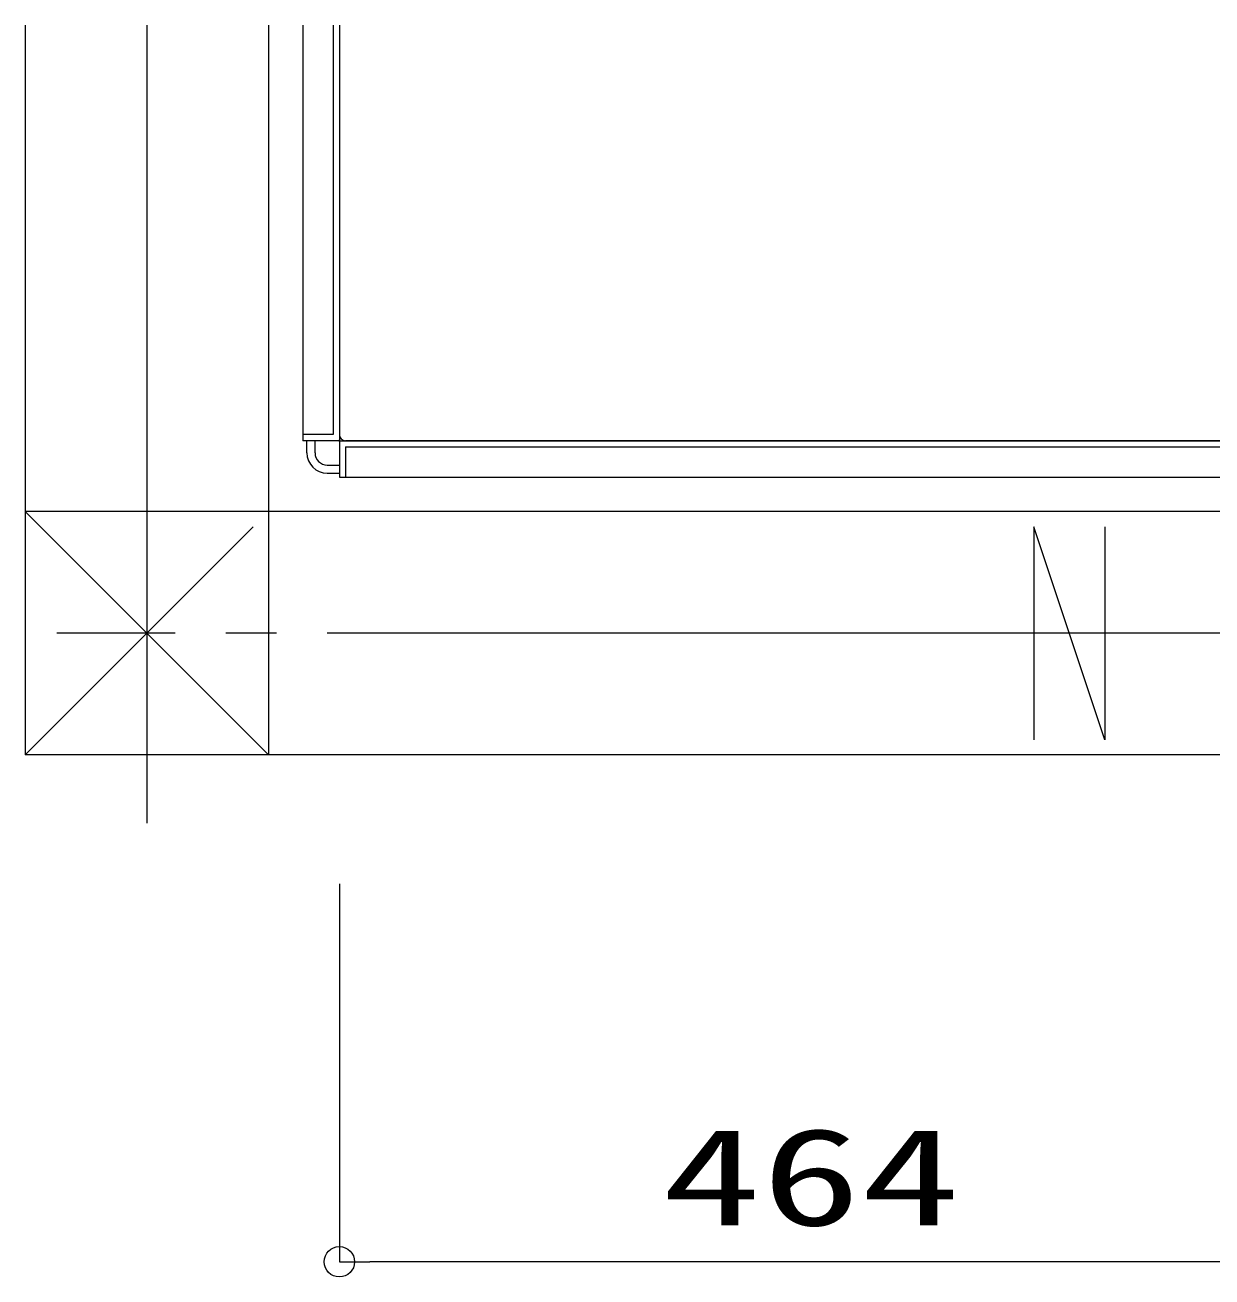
# Model space of a CAD drawing. Units: millimetres on the paper. Extents: x -305 to 305, y -152 to 152.
# Drawn here: x -175.93 to -152.52, y -71.39 to -46.7 of the extents above; entities that cross this region are included whole.
import ezdxf
from ezdxf.enums import TextEntityAlignment as Align

# ---------------------------------------------------------------- set-up
doc = ezdxf.new("R2010")
doc.units = ezdxf.units.MM
doc.linetypes.add('LONG_CHAIN', pattern=[21, 18, -1, 1, -1])
doc.layers.add('0-0_0', color=7, linetype='Continuous', lineweight=9)
doc.layers.add('0-1_VIEW0001', color=7, linetype='Continuous', lineweight=9)
doc.styles.add('ＭＳ ゴシック', font='')
doc.styles.get('ＭＳ ゴシック').set_extended_font_data('MS Gothic')

# ---------------------------------------------------------------- blocks, each defined once
blk = doc.blocks.new('_ORIGIN')
at = {"layer": '0-0_0'}
blk.add_line((0, 0), (-1, 0), dxfattribs=at)
blk.add_circle((0, 0), 0.5, dxfattribs=at)

msp = doc.modelspace()

# ---------------------------------------------------------------- linework, layer by layer
at = {"layer": '0-1_VIEW0001'}
for p, q in [((-175.932, -46.696), (-175.932, -61.096)), ((-171.132, -46.696), (-171.132, -61.097)), ((-170.452, -46.696), (-170.452, -54.897)), ((-169.852, -46.696), (-169.852, -54.777)), ((-169.732, -46.696), (-169.732, -54.877)), ((-169.732, -46.696), (-169.732, -54.778)), ((-169.852, -54.777), (-170.452, -54.777)), ((-169.752, -54.897), (-170.452, -54.897)), ((-170.372, -55.138), (-170.372, -54.897)), ((-170.212, -55.138), (-170.212, -54.897)), ((-169.732, -54.917), (-169.732, -55.617)), ((-169.712, -54.897), (-135.131, -54.897)), ((-135.131, -54.897), (-169.613, -54.897)), ((-169.612, -55.017), (-151.651, -55.017)), ((-169.612, -55.017), (-169.612, -55.617)), ((-169.972, -55.377), (-169.732, -55.377)), ((-169.972, -55.537), (-169.732, -55.537)), ((-169.732, -55.617), (-151.651, -55.617)), ((-171.132, -61.097), (-175.932, -56.296)), ((-151.651, -56.296), (-175.932, -56.296)), ((-171.432, -56.597), (-175.932, -61.096)), ((-154.632, -60.797), (-156.032, -56.597)), ((-156.031, -56.596), (-156.031, -60.796)), ((-154.631, -56.596), (-154.631, -60.796)), ((-151.971, -61.096), (-175.932, -61.096)), ((-169.732, -63.636), (-169.732, -71.095)), ((-151.772, -71.095), (-169.132, -71.095))]:
    msp.add_line(p, q, dxfattribs=at)
at = {"layer": '0-1_VIEW0001', "linetype": 'LONG_CHAIN'}
for p, q in [((-173.532, -46.696), (-173.532, -62.439)), ((-151.971, -58.696), (-175.303, -58.696))]:
    msp.add_line(p, q, dxfattribs=at)
at = {"layer": '0-1_VIEW0001'}
for centre, radius, start, end in [((-169.612, -54.777), 0.12, 180, 270), ((-169.752, -54.877), 0.02, 270, 0), ((-169.712, -54.917), 0.02, 90, 180), ((-169.972, -55.137), 0.4, 180, 270), ((-169.972, -55.137), 0.24, 180, 270)]:
    msp.add_arc(centre, radius, start, end, dxfattribs=at)

# ---------------------------------------------------------------- block references
at = {"layer": '0-1_VIEW0001', "xscale": 0.6, "yscale": 0.6, "rotation": 180}
msp.add_blockref('_ORIGIN', (-169.732, -71.095), dxfattribs=at)

# ---------------------------------------------------------------- texts
at = {"layer": '0-1_VIEW0001', "style": 'ＭＳ ゴシック', "width": 1.5}
msp.add_text('464', height=1.921, dxfattribs=at).set_placement((-163.365, -70.956), align=Align.BOTTOM_LEFT)

doc.saveas('drawing.dxf')
